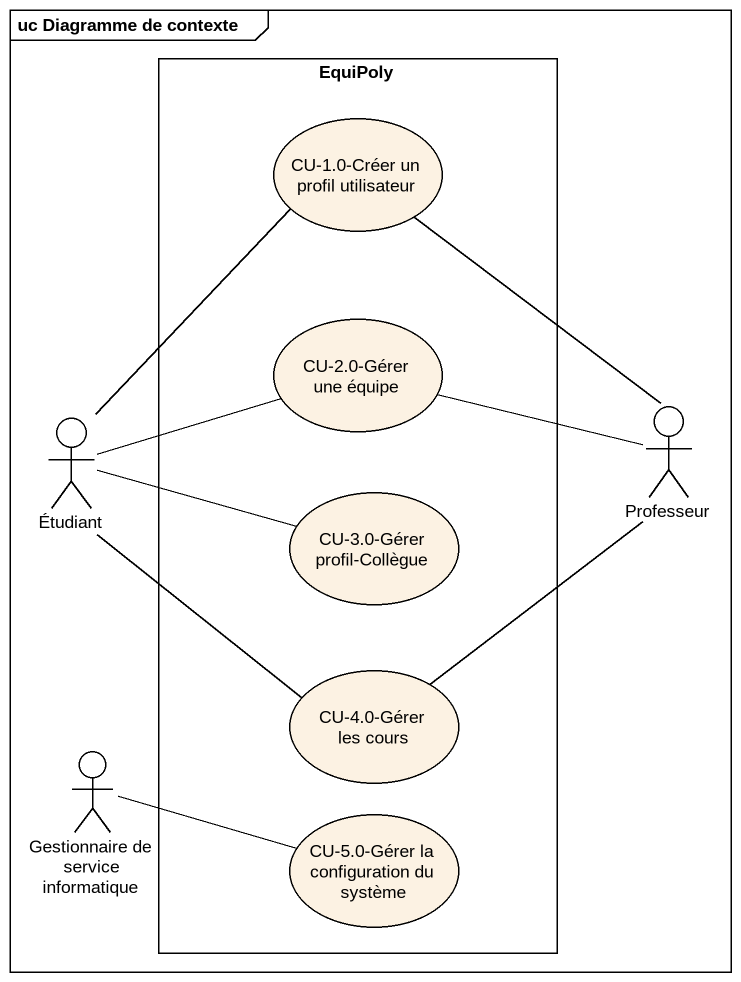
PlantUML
@startuml
mainframe uc Diagramme de contexte
rectangle EquiPoly {
  usecase "CU-1.0-Créer un profil utilisateur" as CU_1_0_Créer_un_profil
  usecase "CU-2.0-Gérer une équipe" as CU_2_0_Gérer_une_équipe
  usecase "CU-3.0-Gérer profil-Collègue" as CU_3_0_Gérer_profil_Collègue
  usecase "CU-4.0-Gérer les cours" as CU_4_0_Gérer_les_cours
  usecase "CU-5.0-Gérer la configuration du système" as CU_5_0_Gérer_la
}
actor Étudiant
actor Professeur
actor "Gestionnaire de service informatique" as Gestionnaire_de_service
Étudiant -up- CU_1_0_Créer_un_profil
Étudiant -right- CU_2_0_Gérer_une_équipe
Étudiant -right- CU_3_0_Gérer_profil_Collègue
Étudiant -- CU_4_0_Gérer_les_cours
Professeur -up- CU_1_0_Créer_un_profil
Professeur -left- CU_2_0_Gérer_une_équipe
Professeur -- CU_4_0_Gérer_les_cours
Gestionnaire_de_service -right- CU_5_0_Gérer_la
@enduml
